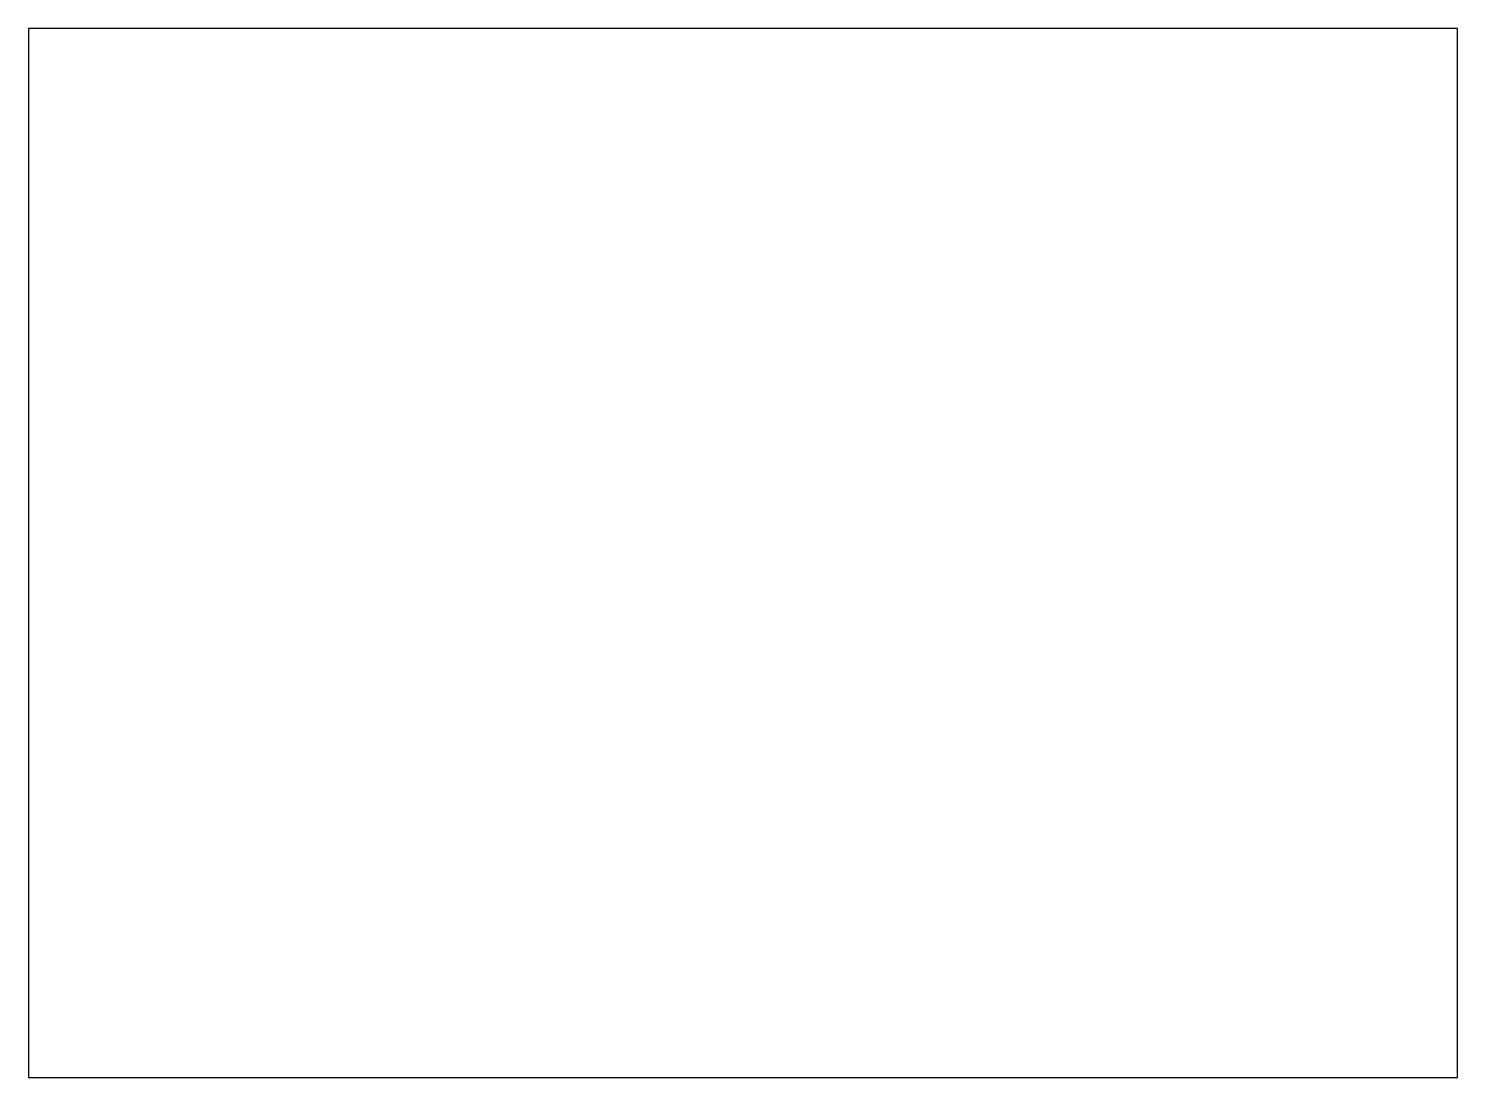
# Model space of a CAD drawing. Extents: x -150 to 0, y 0 to 110.
import ezdxf

# ---------------------------------------------------------------- set-up
doc = ezdxf.new("R2010")
doc.units = 0
doc.layers.get('0').update_dxf_attribs({"linetype": 'CONTINUOUS'})

msp = doc.modelspace()

# ---------------------------------------------------------------- linework, layer by layer
msp.add_lwpolyline([(-150.22, -0.22), (0.22, -0.22), (0.22, 110.22), (-150.22, 110.22)], close=True)

doc.saveas('drawing.dxf')
